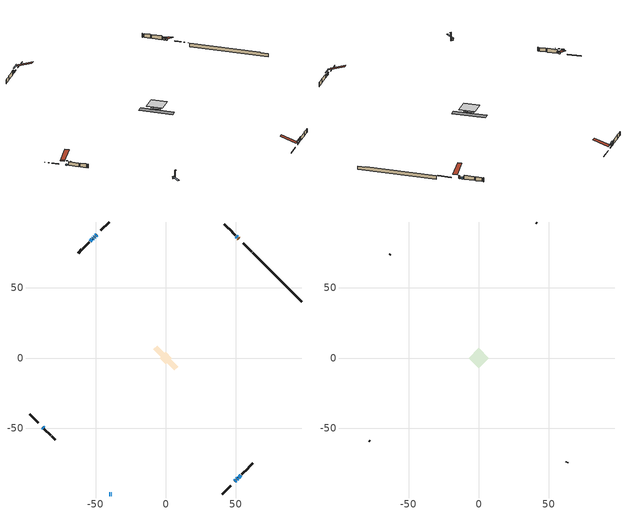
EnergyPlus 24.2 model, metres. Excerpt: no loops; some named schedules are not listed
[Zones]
conditioned space
 floor outside (Floor1 construction): -4.3,0 0,4.3 4.3,0 0,-4.3 z1.22
 floor adiabatic (AdiabaticFloorConstruction): -2.76,0 0,2.76 2.76,0 0,-2.76 z1.22
 floor foundation (Slab1 construction): -8.75,6.16 -6.16,8.75 8.75,-6.16 6.16,-8.75 z-1.04
 wall outside (RimJoist1 construction): 40.18,-97 46.22,-90.96 / -97,-40.18 -90.96,-46.22 / -40.18,97 -46.22,90.96 / 61.34,75.84 55.31,81.88 z1.22:1.52
 wall outside (AdiabaticWallConstruction 1): 52.16,85.03 51.71,85.47 z1.22:3.25
 wall outside (AdiabaticWallConstruction): -40.18,-97 -39.64,-97 z1.22:2.44; 49.37,-87.81 49.96,-87.22 z1.22:2.06; -87.81,-49.37 -87.17,-50.02 / -49.37,87.81 -50.02,87.17 / 50.62,-86.57 51.27,-85.92 z1.22:1.83; -38.72,-97 -38.41,-97 z1.22:6.33; 51.06,86.12 50.3,86.88 z1.22:2.26; -50.67,86.51 -50.96,86.22 z1.22:1.81; -51.61,85.57 -51.99,85.19 z1.22:2.24; -52.65,84.53 -53.94,83.24 z1.22:3.3; 51.92,-85.26 53.54,-83.64 z1.22:2.39
 wall outside (Wall1 construction): 54.19,-82.99 58.71,-78.48 / -86.51,-50.67 -82,-55.18 / -54.6,82.58 -59.11,78.07 / 49.65,87.53 45.14,92.05 z1.22:3.66
 wall outside (Wall2 construction): 59.36,-77.82 61.96,-75.22 / -81.34,-55.84 -78.75,-58.44 / -59.77,77.41 -62.36,74.82 / 44.48,92.7 41.88,95.3 z1.22:3.66
 wall foundation (FoundationWall1 construction): 62,75.18,-1.04 62,75.18,1.22 93.5,43.68,1.22 93.5,43.68,0.88 97,40.18,0.88 97,40.18,-1.04
 window (WindowConstruction 6): -40.18,-97 -39.65,-97 z1.22:2.44
 window (WindowConstruction 5): 49.37,-87.81 49.96,-87.22 z1.22:2.06
 window (WindowConstruction 8): -87.81,-49.37 -87.17,-50.02 z1.22:1.83
 window (WindowConstruction 9): -49.37,87.81 -50.02,87.17 z1.22:1.83
 window (WindowConstruction 10): 50.62,-86.56 51.26,-85.92 z1.22:1.83
 window (WindowConstruction 7): -38.72,-97 -38.41,-97 z1.22:6.33
 window (WindowConstruction): 51.06,86.12 50.3,86.88 z1.22:2.26
 window (WindowConstruction 1): -50.67,86.51 -50.96,86.22 z1.22:1.81
 window (WindowConstruction 2): -51.62,85.57 -51.99,85.19 z1.22:2.23
 window (WindowConstruction 3): -52.65,84.53 -53.94,83.24 z1.22:3.3
 window (WindowConstruction 4): 51.92,-85.26 53.54,-83.64 z1.22:2.39
 door (Door): 52.15,85.03 51.72,85.47 z1.22:3.25
 ceiling adiabatic (AdiabaticFloorConstruction): 0,-2.76 2.76,0 0,2.76 -2.76,0 z1.22
attic - vented
 floor to conditioned space (Floor2 construction Reversed): -7.16,0 0,7.16 7.16,0 0,-7.16 z3.66
 wall outside (Wall3 construction): 62.62,-74.57 63.01,-74.18 / -78.09,-59.09 -77.7,-59.48 / -63.02,74.16 -63.41,73.77 / 41.23,95.96 40.84,96.35 z1.22:3.66
 roof outside (Roof1 construction): 48.71,-88.47,3.66 41.74,-81.5,6.94 39.9,-83.34,6.94 46.87,-90.31,3.66; -88.47,-48.71,3.66 -81.5,-41.74,6.94 -83.34,-39.9,6.94 -90.31,-46.87,3.66; -48.71,88.47,3.66 -41.74,81.5,6.94 -39.9,83.34,6.94 -46.87,90.31,3.66; 52.81,84.37,3.66 45.84,77.4,6.94 47.68,75.56,6.94 54.65,82.53,3.66
shading: -39.47,-97 -40.36,-97 -40.36,-103.74 -39.47,-103.74 z2.62; 50.1,-87.08 49.23,-87.96 49.52,-88.25 50.39,-87.37 z2.26; -85.45,-51.73 -89.53,-47.65 -89.82,-47.94 -85.74,-52.02 z4.26; -51.73,85.45 -47.65,89.53 -47.94,89.82 -52.02,85.74 z4.26; 52.98,-84.2 48.9,-88.28 49.19,-88.57 53.27,-84.49 z4.26; -38.18,-97 -38.95,-97 -38.95,-97.4 -38.18,-97.4 z6.56; 49.87,87.31 51.49,85.69 51.78,85.98 50.16,87.6 z2.87; -51.1,86.08 -50.53,86.65 -50.82,86.94 -51.39,86.37 z2.01; -52.14,85.05 -51.47,85.71 -51.76,86 -52.43,85.34 z2.44; -54.09,83.1 -52.51,84.67 -52.8,84.97 -54.38,83.39 z3.5; 53.68,-83.5 51.78,-85.4 52.07,-85.69 53.97,-83.79 z2.59
[Building]
Building 1: Terrain=Suburbs
[Site:Location]
Lennoxville_QC: Latitude {deg}=45.37; Longitude {deg}=-71.82; Time Zone {hr}=-5; Elevation {m}=181; Keep Site Location Information=Yes
[Site:GroundTemperature:Shallow]
1.13419, -1.04782, -1.22257, -0.187089, 3.96977, 8.10726, 11.6942, 13.9665, 14.1596, 12.3115, 8.81593, 4.80536
[Site:WaterMainsTemperature]
Calculation Method=Schedule; Temperature Schedule=mains temperature schedule
[Material] Roughness=Rough; Thermal Absorptance=0.9
Name | Thickness {m} | Conductivity {W/m-K} | Density {kg/m3} | Specific Heat {J/kg-K} | Solar Absorptance | Visible Absorptance
asphalt or fiberglass shingles | 0.00635 | 0.162714 | 1121.4 | 1465.45 | 0.4 | 0.4
ceiling loosefill ins | 0.169333 | 0.0480833 | 16.02 | 1046.75 | 0.7 | 0.7
ceiling stud and cavity | 0.1397 | 0.169886 | 65.682 | 1177.47 | 0.7 | 0.7
concrete 4.0 in. | 0.1016 | 1.803125 | 2242.8 | 837.4 | 0.7 | 0.7
concrete 8.0 in. | 0.2032 | 1.803125 | 2242.8 | 837.4 | 0.7 | 0.7
door material | 0.04445 | 0.053851 | 512.64 | 1214.23 | 0.7 | 0.7
exterior vertical ins | 0.0330777 | 0.029427 | 32.04 | 1214.23 | 0.7 | 0.7
floor covering | 0.0127 | 0.0433444 | 54.468 | 1339.84 | 0.6 | 0.6
floor rigid ins; wall rigid ins | 0.051816 | 0.029427 | 32.04 | 1214.23 | 0.7 | 0.7
floor rigid ins 1; wall rigid ins 1 | 0.512978 | 0.029427 | 32.04 | 1214.23 | 0.7 | 0.7
floor stud and cavity | 0.1397 | 0.103547 | 92.3553 | 1139.71 | 0.7 | 0.7
floor stud and cavity 1 | 0.1397 | 1.75129 | 37.0049 | 1207.88 | 0.7 | 0.7
furniture material conditioned space 1 | 0.1524 | 0.115458 | 640.8 | 1214.23 | 0.6 | 0.6
gypsum board | 0.0127 | 0.160291 | 801 | 837.4 | 0.6 | 0.6
gypsum board 1 | 0.0127 | 0.160291 | 801 | 837.4 | 0.7 | 0.7
osb sheathing 0.5 in. | 0.0127 | 0.115458 | 512.64 | 1214.23 | 0.7 | 0.7
osb sheathing 0.75 in. | 0.01905 | 0.115458 | 512.64 | 1214.23 | 0.7 | 0.7
osb sheathing 2.0 in. | 0.0508 | 0.115458 | 512.64 | 1214.23 | 0.7 | 0.7
rim joist rigid ins | 0.103632 | 0.029427 | 32.04 | 1214.23 | 0.7 | 0.7
rim joist stud and cavity | 0.0508 | 0.206692 | 125.044 | 1163.47 | 0.6 | 0.6
wall stud and cavity | 0.1397 | 0.18451 | 139.0536 | 1170.24 | 0.7 | 0.7
wall stud and cavity 1 | 0.1397 | 0.0930111 | 139.0536 | 1170.24 | 0.7 | 0.7
wall stud and cavity 2 | 0.0889 | 6.9971 | 50.32683 | 1063.81 | 0.6 | 0.6
wall stud and cavity 3 | 0.0889 | 0.380278 | 52.3479 | 1209.89 | 0.7 | 0.7
wall stud and cavity 4 | 0.0889 | 0.391764 | 83.0341 | 1211.67 | 0.7 | 0.7
wood siding | 0.0254 | 0.102417 | 544.68 | 1172.36 | 0.4 | 0.4
wood siding 1 | 0.00254 | 0.102417 | 544.68 | 1172.36 | 0.4 | 0.4
wood siding 2; wood siding 3; wood siding 4 | 0.0254 | 0.102417 | 544.68 | 1172.36 | 0.7 | 0.7
[WindowMaterial:SimpleGlazingSystem]
Name | U-Factor {W/m2-K} | Solar Heat Gain Coefficient
WindowMaterial | 2.8708 | 0.49
WindowMaterial 1 | 2.82253 | 0.39
WindowMaterial 2 | 2.870229 | 0.49
WindowMaterial 3 | 2.82821 | 0.59
WindowMaterial 4 | 2.912814 | 0.59
WindowMaterial 5 | 2.8884 | 0.54
WindowMaterial 6 | 2.98152 | 0.61
WindowMaterial 7 | 3.06158 | 0.56
WindowMaterial 8 | 2.85944 | 0.46
[Construction]
AdiabaticFloorConstruction: floor stud and cavity 1, floor rigid ins 1, osb sheathing 0.75 in., floor covering
AdiabaticWallConstruction: wood siding 3, wall rigid ins 1, wall stud and cavity 3, gypsum board
AdiabaticWallConstruction 1: wood siding 4, wall rigid ins 1, wall stud and cavity 3, gypsum board
Door: door material
Floor1 construction: floor stud and cavity, floor rigid ins, osb sheathing 0.75 in., floor covering
Floor2 construction Reversed: gypsum board, ceiling stud and cavity, ceiling loosefill ins
FoundationWall1 construction: concrete 8.0 in., gypsum board 1
furniture construction conditioned space 1: furniture material conditioned space 1
PartitionWallConstruction: gypsum board, wall stud and cavity 4, gypsum board
RimJoist1 construction: wood siding 2, rim joist rigid ins, osb sheathing 2.0 in., rim joist stud and cavity
Roof1 construction: asphalt or fiberglass shingles
Slab1 construction: concrete 4.0 in.
Wall1 construction: wood siding, wall rigid ins, osb sheathing 0.5 in., wall stud and cavity, gypsum board
Wall2 construction: wood siding, wall rigid ins, osb sheathing 0.5 in., wall stud and cavity 1, gypsum board
Wall3 construction: wood siding 1, wall stud and cavity 2
WindowConstruction: WindowMaterial
WindowConstruction 1: WindowMaterial 1
WindowConstruction 10; WindowConstruction 8; WindowConstruction 9: WindowMaterial 8
WindowConstruction 2: WindowMaterial 2
WindowConstruction 3: WindowMaterial 3
WindowConstruction 4: WindowMaterial 4
WindowConstruction 5: WindowMaterial 5
WindowConstruction 6: WindowMaterial 6
WindowConstruction 7: WindowMaterial 7
[Zone] Multiplier=1; Part of Total Floor Area=Yes
Name | Volume {m3}
attic - vented | 54.6694
conditioned space | 412.5
[Space]
Name | Zone | Volume {m3}
attic - vented 1 | attic - vented | 54.6694
conditioned space 1 | conditioned space | 412.5
[ZoneInfiltration:EffectiveLeakageArea]
infil attic - vented 1: Zone or Space=attic - vented 1; Schedule=Always On Discrete; Effective Air Leakage Area {cm2}=4391.57; Stack Coefficient=0.000398101; Wind Coefficient=1.34808e-05
[ZoneMixing]
whole house fan mix: Zone or Space=attic - vented; Schedule=Always On Continuous; Design Flow Rate Calculation Method=Flow/Zone; Design Flow Rate {m3/s}=0; Source Zone or Space=conditioned space
[SurfaceProperty:ExposedFoundationPerimeter]
Slab1: Exposed Perimeter Calculation Method=TotalExposedPerimeter; Total Exposed Perimeter {m}=49.5
[InternalMass] Zone or ZoneList=conditioned space; Space or SpaceList=conditioned space 1
Name | Construction | Surface Area {m2}
furniture mass conditioned space 1 | furniture construction conditioned space 1 | 51.752
partition wall mass | PartitionWallConstruction | 129.38
[Lights]
interior lighting: Zone or ZoneList or Space or SpaceList=conditioned space 1; Schedule=interior lighting schedule; Design Level Calculation Method=LightingLevel; Lighting Level {W}=343.2; Return Air Fraction=0; Fraction Radiant=0.6; Fraction Visible=0.2; Fraction Replaceable=1
[People]
occupants: Zone or ZoneList or Space or SpaceList=conditioned space 1; Number of People Schedule=occupants schedule; Number of People Calculation Method=People; Number of People=3; Fraction Radiant=0.314171; Sensible Heat Fraction=0.56303; Activity Level Schedule=occupants activity schedule; Carbon Dioxide Generation Rate {m3/s-W}=0; Enable ASHRAE 55 Comfort Warnings=No; Mean Radiant Temperature Calculation Type=EnclosureAveraged
[ElectricEquipment] Zone or ZoneList or Space or SpaceList=conditioned space 1; Design Level Calculation Method=EquipmentLevel
Name | Schedule | Design Level {W} | Fraction Latent | Fraction Radiant | Fraction Lost
clothes dryer | clothes dryer schedule | 140.772 | 0.015 | 0.081 | 0.85
clothes washer | clothes washer schedule | 32.1985 | 0.03 | 0.162 | 0.7
cooking range | cooking range schedule | 215.147 | 0.08 | 0.432 | 0.2
dishwasher | dishwasher schedule | 66.8632 | 0.3 | 0.18 | 0.4
fridge | fridge schedule | 72.9452 | 0 | 0.6 | 0
mech vent bath fan 0 | mech vent bath fan 0 schedule | 50.2 | 0 | 0 | 1
mech vent house fan | mech vent house fan schedule | 0 | 0 | 0 | 1
mech vent house fan cfis | mech vent house fan cfis schedule | 0 | 0 | 0 | 0
mech vent range fan 0 | mech vent range fan 0 schedule | 57 | 0 | 0 | 1
misc plug loads | misc plug loads schedule | 494.7 | 0.045 | 0.513 | 0.1
whole house fan | Always On Discrete | 0 | 0 | 0 | 1
[OtherEquipment] Zone or ZoneList or Space or SpaceList=conditioned space 1; Design Level Calculation Method=EquipmentLevel
Name | Fuel Type | Schedule | Design Level {W} | Fraction Latent | Fraction Radiant | Fraction Lost
clothes dryer 1 | Electricity | clothes dryer schedule | 0 | 0.015 | 0.081 | 0.85
cooking range 1 | Electricity | cooking range schedule | 0 | 0.08 | 0.432 | 0.2
general water use latent | None | general water use schedule | 62.594 | 1 | 0 | 0
general water use sensible | None | general water use schedule | -61.6891 | 0 | 0.6 | 0
mech vent house fan latent load | None | Always On Discrete | 0 | 1 | 0 | 0
mech vent house fan sensible load | None | Always On Discrete | 0 | 0 | 0 | 0
water heater energy adjustment1 | Electricity | Always On Discrete | 0.01 | 0 | 0 | 1
[ZoneInfiltration:DesignFlowRate] Zone or ZoneList or Space or SpaceList=conditioned space 1; Schedule=Always On Discrete; Design Flow Rate Calculation Method=Flow/Zone; Design Flow Rate {m3/s}=0
infil flow; natural vent flow; whole house fan flow
[Foundation:Kiva]
Foundation Kiva 1: Initial Indoor Air Temperature {C}=18; Wall Height Above Grade {m}=1.21999; Wall Depth Below Slab {m}=0.2032; Custom Block Material Name 1=exterior vertical ins; Custom Block Depth 1 {m}=2.26; Custom Block X Position 1 {m}=0.2159; Custom Block Z Position 1 {m}=0
[Foundation:Kiva:Settings]
Soil Conductivity {W/m-K}=0.849921; Soil Density {kg/m3}=1842.3; Soil Specific Heat {J/kg-K}=418.7; Ground Solar Absorptivity=0.9; Ground Thermal Absorptivity=0.9; Ground Surface Roughness {m}=0.03; Far-Field Width {m}=40; Deep-Ground Boundary Condition=ZeroFlux; Deep-Ground Depth {m}=40; Minimum Cell Dimension {m}=0.2; Maximum Cell Growth Coefficient=3; Simulation Timestep=Timestep
[Exterior:Lights]
exterior lighting: Schedule=exterior lighting schedule; Design Level {W}=75.6
[Schedule:Constant]
Name | Hourly Value
Always On Continuous; mech vent house fan schedule; mech vent house fan cfis schedule; Always On Discrete | 1
occupants activity schedule | 117.228
fridge schedule | 0
[Schedule:Week:Daily]
interior lighting schedule Week Rule - Jan1-Jan27: interior lighting schedule day, interior lighting schedule day, interior lighting schedule day, interior lighting schedule day, interior lighting schedule day, interior lighting schedule day, interior lighting schedule day, interior lighting schedule default day, interior lighting schedule default day, interior lighting schedule default day, interior lighting schedule default day, interior lighting schedule default day
interior lighting schedule Week Rule - Jan28-Feb3: interior lighting schedule day, interior lighting schedule day, interior lighting schedule day, interior lighting schedule day, interior lighting schedule day 1, interior lighting schedule day 1, interior lighting schedule day 1, interior lighting schedule default day, interior lighting schedule default day, interior lighting schedule default day, interior lighting schedule default day, interior lighting schedule default day
interior lighting schedule Week Rule - Feb4-Feb24: interior lighting schedule day 1, interior lighting schedule day 1, interior lighting schedule day 1, interior lighting schedule day 1, interior lighting schedule day 1, interior lighting schedule day 1, interior lighting schedule day 1, interior lighting schedule default day, interior lighting schedule default day, interior lighting schedule default day, interior lighting schedule default day, interior lighting schedule default day
interior lighting schedule Week Rule - Feb25-Mar3: interior lighting schedule day 1, interior lighting schedule day 1, interior lighting schedule day 1, interior lighting schedule day 1, interior lighting schedule day 2, interior lighting schedule day 2, interior lighting schedule day 2, interior lighting schedule default day, interior lighting schedule default day, interior lighting schedule default day, interior lighting schedule default day, interior lighting schedule default day
interior lighting schedule Week Rule - Mar4-Mar31: interior lighting schedule day 2, interior lighting schedule day 2, interior lighting schedule day 2, interior lighting schedule day 2, interior lighting schedule day 2, interior lighting schedule day 2, interior lighting schedule day 2, interior lighting schedule default day, interior lighting schedule default day, interior lighting schedule default day, interior lighting schedule default day, interior lighting schedule default day
interior lighting schedule Week Rule - Apr1-Apr28: interior lighting schedule day 3, interior lighting schedule day 3, interior lighting schedule day 3, interior lighting schedule day 3, interior lighting schedule day 3, interior lighting schedule day 3, interior lighting schedule day 3, interior lighting schedule default day, interior lighting schedule default day, interior lighting schedule default day, interior lighting schedule default day, interior lighting schedule default day
interior lighting schedule Week Rule - Apr29-May5: interior lighting schedule day 3, interior lighting schedule day 3, interior lighting schedule day 4, interior lighting schedule day 4, interior lighting schedule day 4, interior lighting schedule day 4, interior lighting schedule day 4, interior lighting schedule default day, interior lighting schedule default day, interior lighting schedule default day, interior lighting schedule default day, interior lighting schedule default day
interior lighting schedule Week Rule - May6-May26: interior lighting schedule day 4, interior lighting schedule day 4, interior lighting schedule day 4, interior lighting schedule day 4, interior lighting schedule day 4, interior lighting schedule day 4, interior lighting schedule day 4, interior lighting schedule default day, interior lighting schedule default day, interior lighting schedule default day, interior lighting schedule default day, interior lighting schedule default day
interior lighting schedule Week Rule - May27-Jun2: interior lighting schedule day 4, interior lighting schedule day 4, interior lighting schedule day 4, interior lighting schedule day 4, interior lighting schedule day 4, interior lighting schedule day 5, interior lighting schedule day 5, interior lighting schedule default day, interior lighting schedule default day, interior lighting schedule default day, interior lighting schedule default day, interior lighting schedule default day
interior lighting schedule Week Rule - Jun3-Jun30: interior lighting schedule day 5, interior lighting schedule day 5, interior lighting schedule day 5, interior lighting schedule day 5, interior lighting schedule day 5, interior lighting schedule day 5, interior lighting schedule day 5, interior lighting schedule default day, interior lighting schedule default day, interior lighting schedule default day, interior lighting schedule default day, interior lighting schedule default day
interior lighting schedule Week Rule - Jul1-Jul28: interior lighting schedule day 6, interior lighting schedule day 6, interior lighting schedule day 6, interior lighting schedule day 6, interior lighting schedule day 6, interior lighting schedule day 6, interior lighting schedule day 6, interior lighting schedule default day, interior lighting schedule default day, interior lighting schedule default day, interior lighting schedule default day, interior lighting schedule default day
interior lighting schedule Week Rule - Jul29-Aug4: interior lighting schedule day 6, interior lighting schedule day 6, interior lighting schedule day 6, interior lighting schedule day 7, interior lighting schedule day 7, interior lighting schedule day 7, interior lighting schedule day 7, interior lighting schedule default day, interior lighting schedule default day, interior lighting schedule default day, interior lighting schedule default day, interior lighting schedule default day
interior lighting schedule Week Rule - Aug5-Aug25: interior lighting schedule day 7, interior lighting schedule day 7, interior lighting schedule day 7, interior lighting schedule day 7, interior lighting schedule day 7, interior lighting schedule day 7, interior lighting schedule day 7, interior lighting schedule default day, interior lighting schedule default day, interior lighting schedule default day, interior lighting schedule default day, interior lighting schedule default day
interior lighting schedule Week Rule - Aug26-Sep1: interior lighting schedule day 7, interior lighting schedule day 7, interior lighting schedule day 7, interior lighting schedule day 7, interior lighting schedule day 7, interior lighting schedule day 7, interior lighting schedule day 8, interior lighting schedule default day, interior lighting schedule default day, interior lighting schedule default day, interior lighting schedule default day, interior lighting schedule default day
interior lighting schedule Week Rule - Sep2-Sep29: interior lighting schedule day 8, interior lighting schedule day 8, interior lighting schedule day 8, interior lighting schedule day 8, interior lighting schedule day 8, interior lighting schedule day 8, interior lighting schedule day 8, interior lighting schedule default day, interior lighting schedule default day, interior lighting schedule default day, interior lighting schedule default day, interior lighting schedule default day
interior lighting schedule Week Rule - Sep30-Oct6: interior lighting schedule day 8, interior lighting schedule day 9, interior lighting schedule day 9, interior lighting schedule day 9, interior lighting schedule day 9, interior lighting schedule day 9, interior lighting schedule day 9, interior lighting schedule default day, interior lighting schedule default day, interior lighting schedule default day, interior lighting schedule default day, interior lighting schedule default day
interior lighting schedule Week Rule - Oct7-Oct27: interior lighting schedule day 9, interior lighting schedule day 9, interior lighting schedule day 9, interior lighting schedule day 9, interior lighting schedule day 9, interior lighting schedule day 9, interior lighting schedule day 9, interior lighting schedule default day, interior lighting schedule default day, interior lighting schedule default day, interior lighting schedule default day, interior lighting schedule default day
interior lighting schedule Week Rule - Oct28-Nov3: interior lighting schedule day 9, interior lighting schedule day 9, interior lighting schedule day 9, interior lighting schedule day 9, interior lighting schedule day 10, interior lighting schedule day 10, interior lighting schedule day 10, interior lighting schedule default day, interior lighting schedule default day, interior lighting schedule default day, interior lighting schedule default day, interior lighting schedule default day
interior lighting schedule Week Rule - Nov4-Nov24: interior lighting schedule day 10, interior lighting schedule day 10, interior lighting schedule day 10, interior lighting schedule day 10, interior lighting schedule day 10, interior lighting schedule day 10, interior lighting schedule day 10, interior lighting schedule default day, interior lighting schedule default day, interior lighting schedule default day, interior lighting schedule default day, interior lighting schedule default day
interior lighting schedule Week Rule - Nov25-Dec1: interior lighting schedule day 10, interior lighting schedule day 10, interior lighting schedule day 10, interior lighting schedule day 10, interior lighting schedule day 10, interior lighting schedule day 10, interior lighting schedule day 11, interior lighting schedule default day, interior lighting schedule default day, interior lighting schedule default day, interior lighting schedule default day, interior lighting schedule default day
interior lighting schedule Week Rule - Dec2-Dec31: interior lighting schedule day 11, interior lighting schedule day 11, interior lighting schedule day 11, interior lighting schedule day 11, interior lighting schedule day 11, interior lighting schedule day 11, interior lighting schedule day 11, interior lighting schedule default day, interior lighting schedule default day, interior lighting schedule default day, interior lighting schedule default day, interior lighting schedule default day
occupants schedule Week Rule - Jan1-Dec31: occupants schedule day, occupants schedule day, occupants schedule day, occupants schedule day, occupants schedule day, occupants schedule day, occupants schedule day, occupants schedule default day, occupants schedule default day, occupants schedule default day, occupants schedule default day, occupants schedule default day
clothes dryer schedule Week Rule - Jan1-Dec31: clothes dryer schedule day, clothes dryer schedule day, clothes dryer schedule day, clothes dryer schedule day, clothes dryer schedule day, clothes dryer schedule day, clothes dryer schedule day, clothes dryer schedule default day, clothes dryer schedule default day, clothes dryer schedule default day, clothes dryer schedule default day, clothes dryer schedule default day
clothes washer schedule Week Rule - Jan1-Dec31: clothes washer schedule day, clothes washer schedule day, clothes washer schedule day, clothes washer schedule day, clothes washer schedule day, clothes washer schedule day, clothes washer schedule day, clothes washer schedule default day, clothes washer schedule default day, clothes washer schedule default day, clothes washer schedule default day, clothes washer schedule default day
cooking range schedule Week Rule - Jan1-Dec31: cooking range schedule day, cooking range schedule day, cooking range schedule day, cooking range schedule day, cooking range schedule day, cooking range schedule day, cooking range schedule day, cooking range schedule default day, cooking range schedule default day, cooking range schedule default day, cooking range schedule default day, cooking range schedule default day
dishwasher schedule Week Rule - Jan1-Dec31: dishwasher schedule day, dishwasher schedule day, dishwasher schedule day, dishwasher schedule day, dishwasher schedule day, dishwasher schedule day, dishwasher schedule day, dishwasher schedule default day, dishwasher schedule default day, dishwasher schedule default day, dishwasher schedule default day, dishwasher schedule default day
mech vent bath fan 0 schedule Week Rule - Jan1-Dec31: mech vent bath fan 0 schedule day, mech vent bath fan 0 schedule day, mech vent bath fan 0 schedule day, mech vent bath fan 0 schedule day, mech vent bath fan 0 schedule day, mech vent bath fan 0 schedule day, mech vent bath fan 0 schedule day, mech vent bath fan 0 schedule default day, mech vent bath fan 0 schedule default day, mech vent bath fan 0 schedule default day, mech vent bath fan 0 schedule default day, mech vent bath fan 0 schedule default day
mech vent range fan 0 schedule Week Rule - Jan1-Dec31: mech vent range fan 0 schedule day, mech vent range fan 0 schedule day, mech vent range fan 0 schedule day, mech vent range fan 0 schedule day, mech vent range fan 0 schedule day, mech vent range fan 0 schedule day, mech vent range fan 0 schedule day, mech vent range fan 0 schedule default day, mech vent range fan 0 schedule default day, mech vent range fan 0 schedule default day, mech vent range fan 0 schedule default day, mech vent range fan 0 schedule default day
misc plug loads schedule Week Rule - Jan1-Dec31: misc plug loads schedule day, misc plug loads schedule day, misc plug loads schedule day, misc plug loads schedule day, misc plug loads schedule day, misc plug loads schedule day, misc plug loads schedule day, misc plug loads schedule default day, misc plug loads schedule default day, misc plug loads schedule default day, misc plug loads schedule default day, misc plug loads schedule default day
general water use schedule Week Rule - Jan1-Dec31: general water use schedule day, general water use schedule day, general water use schedule day, general water use schedule day, general water use schedule day, general water use schedule day, general water use schedule day, general water use schedule default day, general water use schedule default day, general water use schedule default day, general water use schedule default day, general water use schedule default day
exterior lighting schedule Week Rule - Jan1-Jan27: exterior lighting schedule day, exterior lighting schedule day, exterior lighting schedule day, exterior lighting schedule day, exterior lighting schedule day, exterior lighting schedule day, exterior lighting schedule day, exterior lighting schedule default day, exterior lighting schedule default day, exterior lighting schedule default day, exterior lighting schedule default day, exterior lighting schedule default day
exterior lighting schedule Week Rule - Jan28-Feb3: exterior lighting schedule day, exterior lighting schedule day, exterior lighting schedule day, exterior lighting schedule day, exterior lighting schedule day 1, exterior lighting schedule day 1, exterior lighting schedule day 1, exterior lighting schedule default day, exterior lighting schedule default day, exterior lighting schedule default day, exterior lighting schedule default day, exterior lighting schedule default day
exterior lighting schedule Week Rule - Feb4-Feb24: exterior lighting schedule day 1, exterior lighting schedule day 1, exterior lighting schedule day 1, exterior lighting schedule day 1, exterior lighting schedule day 1, exterior lighting schedule day 1, exterior lighting schedule day 1, exterior lighting schedule default day, exterior lighting schedule default day, exterior lighting schedule default day, exterior lighting schedule default day, exterior lighting schedule default day
exterior lighting schedule Week Rule - Feb25-Mar3: exterior lighting schedule day 1, exterior lighting schedule day 1, exterior lighting schedule day 1, exterior lighting schedule day 1, exterior lighting schedule day 2, exterior lighting schedule day 2, exterior lighting schedule day 2, exterior lighting schedule default day, exterior lighting schedule default day, exterior lighting schedule default day, exterior lighting schedule default day, exterior lighting schedule default day
exterior lighting schedule Week Rule - Mar4-Mar31: exterior lighting schedule day 2, exterior lighting schedule day 2, exterior lighting schedule day 2, exterior lighting schedule day 2, exterior lighting schedule day 2, exterior lighting schedule day 2, exterior lighting schedule day 2, exterior lighting schedule default day, exterior lighting schedule default day, exterior lighting schedule default day, exterior lighting schedule default day, exterior lighting schedule default day
exterior lighting schedule Week Rule - Apr1-Apr28: exterior lighting schedule day 3, exterior lighting schedule day 3, exterior lighting schedule day 3, exterior lighting schedule day 3, exterior lighting schedule day 3, exterior lighting schedule day 3, exterior lighting schedule day 3, exterior lighting schedule default day, exterior lighting schedule default day, exterior lighting schedule default day, exterior lighting schedule default day, exterior lighting schedule default day
exterior lighting schedule Week Rule - Apr29-May5: exterior lighting schedule day 3, exterior lighting schedule day 3, exterior lighting schedule day 4, exterior lighting schedule day 4, exterior lighting schedule day 4, exterior lighting schedule day 4, exterior lighting schedule day 4, exterior lighting schedule default day, exterior lighting schedule default day, exterior lighting schedule default day, exterior lighting schedule default day, exterior lighting schedule default day
exterior lighting schedule Week Rule - May6-May26: exterior lighting schedule day 4, exterior lighting schedule day 4, exterior lighting schedule day 4, exterior lighting schedule day 4, exterior lighting schedule day 4, exterior lighting schedule day 4, exterior lighting schedule day 4, exterior lighting schedule default day, exterior lighting schedule default day, exterior lighting schedule default day, exterior lighting schedule default day, exterior lighting schedule default day
exterior lighting schedule Week Rule - May27-Jun2: exterior lighting schedule day 4, exterior lighting schedule day 4, exterior lighting schedule day 4, exterior lighting schedule day 4, exterior lighting schedule day 4, exterior lighting schedule day 5, exterior lighting schedule day 5, exterior lighting schedule default day, exterior lighting schedule default day, exterior lighting schedule default day, exterior lighting schedule default day, exterior lighting schedule default day
exterior lighting schedule Week Rule - Jun3-Jun30: exterior lighting schedule day 5, exterior lighting schedule day 5, exterior lighting schedule day 5, exterior lighting schedule day 5, exterior lighting schedule day 5, exterior lighting schedule day 5, exterior lighting schedule day 5, exterior lighting schedule default day, exterior lighting schedule default day, exterior lighting schedule default day, exterior lighting schedule default day, exterior lighting schedule default day
exterior lighting schedule Week Rule - Jul1-Jul28: exterior lighting schedule day 6, exterior lighting schedule day 6, exterior lighting schedule day 6, exterior lighting schedule day 6, exterior lighting schedule day 6, exterior lighting schedule day 6, exterior lighting schedule day 6, exterior lighting schedule default day, exterior lighting schedule default day, exterior lighting schedule default day, exterior lighting schedule default day, exterior lighting schedule default day
exterior lighting schedule Week Rule - Jul29-Aug4: exterior lighting schedule day 6, exterior lighting schedule day 6, exterior lighting schedule day 6, exterior lighting schedule day 7, exterior lighting schedule day 7, exterior lighting schedule day 7, exterior lighting schedule day 7, exterior lighting schedule default day, exterior lighting schedule default day, exterior lighting schedule default day, exterior lighting schedule default day, exterior lighting schedule default day
exterior lighting schedule Week Rule - Aug5-Aug25: exterior lighting schedule day 7, exterior lighting schedule day 7, exterior lighting schedule day 7, exterior lighting schedule day 7, exterior lighting schedule day 7, exterior lighting schedule day 7, exterior lighting schedule day 7, exterior lighting schedule default day, exterior lighting schedule default day, exterior lighting schedule default day, exterior lighting schedule default day, exterior lighting schedule default day
exterior lighting schedule Week Rule - Aug26-Sep1: exterior lighting schedule day 7, exterior lighting schedule day 7, exterior lighting schedule day 7, exterior lighting schedule day 7, exterior lighting schedule day 7, exterior lighting schedule day 7, exterior lighting schedule day 8, exterior lighting schedule default day, exterior lighting schedule default day, exterior lighting schedule default day, exterior lighting schedule default day, exterior lighting schedule default day
exterior lighting schedule Week Rule - Sep2-Sep29: exterior lighting schedule day 8, exterior lighting schedule day 8, exterior lighting schedule day 8, exterior lighting schedule day 8, exterior lighting schedule day 8, exterior lighting schedule day 8, exterior lighting schedule day 8, exterior lighting schedule default day, exterior lighting schedule default day, exterior lighting schedule default day, exterior lighting schedule default day, exterior lighting schedule default day
exterior lighting schedule Week Rule - Sep30-Oct6: exterior lighting schedule day 8, exterior lighting schedule day 9, exterior lighting schedule day 9, exterior lighting schedule day 9, exterior lighting schedule day 9, exterior lighting schedule day 9, exterior lighting schedule day 9, exterior lighting schedule default day, exterior lighting schedule default day, exterior lighting schedule default day, exterior lighting schedule default day, exterior lighting schedule default day
exterior lighting schedule Week Rule - Oct7-Oct27: exterior lighting schedule day 9, exterior lighting schedule day 9, exterior lighting schedule day 9, exterior lighting schedule day 9, exterior lighting schedule day 9, exterior lighting schedule day 9, exterior lighting schedule day 9, exterior lighting schedule default day, exterior lighting schedule default day, exterior lighting schedule default day, exterior lighting schedule default day, exterior lighting schedule default day
exterior lighting schedule Week Rule - Oct28-Nov3: exterior lighting schedule day 9, exterior lighting schedule day 9, exterior lighting schedule day 9, exterior lighting schedule day 9, exterior lighting schedule day 10, exterior lighting schedule day 10, exterior lighting schedule day 10, exterior lighting schedule default day, exterior lighting schedule default day, exterior lighting schedule default day, exterior lighting schedule default day, exterior lighting schedule default day
exterior lighting schedule Week Rule - Nov4-Nov24: exterior lighting schedule day 10, exterior lighting schedule day 10, exterior lighting schedule day 10, exterior lighting schedule day 10, exterior lighting schedule day 10, exterior lighting schedule day 10, exterior lighting schedule day 10, exterior lighting schedule default day, exterior lighting schedule default day, exterior lighting schedule default day, exterior lighting schedule default day, exterior lighting schedule default day
[Schedule:Year]
interior lighting schedule: interior lighting schedule Week Rule - Jan1-Jan27, 1, 1, 1, 27, interior lighting schedule Week Rule - Jan28-Feb3, 1, 28, 2, 3, interior lighting schedule Week Rule - Feb4-Feb24, 2, 4, 2, 24, interior lighting schedule Week Rule - Feb25-Mar3, 2, 25, 3, 3, interior lighting schedule Week Rule - Mar4-Mar31, 3, 4, 3, 31, interior lighting schedule Week Rule - Apr1-Apr28, 4, 1, 4, 28, interior lighting schedule Week Rule - Apr29-May5, 4, 29, 5, 5, interior lighting schedule Week Rule - May6-May26, 5, 6, 5, 26, interior lighting schedule Week Rule - May27-Jun2, 5, 27, 6, 2, interior lighting schedule Week Rule - Jun3-Jun30, 6, 3, 6, 30, interior lighting schedule Week Rule - Jul1-Jul28, 7, 1, 7, 28, interior lighting schedule Week Rule - Jul29-Aug4, 7, 29, 8, 4, interior lighting schedule Week Rule - Aug5-Aug25, 8, 5, 8, 25, interior lighting schedule Week Rule - Aug26-Sep1, 8, 26, 9, 1, interior lighting schedule Week Rule - Sep2-Sep29, 9, 2, 9, 29, interior lighting schedule Week Rule - Sep30-Oct6, 9, 30, 10, 6, interior lighting schedule Week Rule - Oct7-Oct27, 10, 7, 10, 27, interior lighting schedule Week Rule - Oct28-Nov3, 10, 28, 11, 3, interior lighting schedule Week Rule - Nov4-Nov24, 11, 4, 11, 24, interior lighting schedule Week Rule - Nov25-Dec1, 11, 25, 12, 1, interior lighting schedule Week Rule - Dec2-Dec31, 12, 2, 12, 31
occupants schedule: occupants schedule Week Rule - Jan1-Dec31, 1, 1, 12, 31
clothes dryer schedule: clothes dryer schedule Week Rule - Jan1-Dec31, 1, 1, 12, 31
clothes washer schedule: clothes washer schedule Week Rule - Jan1-Dec31, 1, 1, 12, 31
cooking range schedule: cooking range schedule Week Rule - Jan1-Dec31, 1, 1, 12, 31
dishwasher schedule: dishwasher schedule Week Rule - Jan1-Dec31, 1, 1, 12, 31
mech vent bath fan 0 schedule: mech vent bath fan 0 schedule Week Rule - Jan1-Dec31, 1, 1, 12, 31
mech vent range fan 0 schedule: mech vent range fan 0 schedule Week Rule - Jan1-Dec31, 1, 1, 12, 31
misc plug loads schedule: misc plug loads schedule Week Rule - Jan1-Dec31, 1, 1, 12, 31
general water use schedule: general water use schedule Week Rule - Jan1-Dec31, 1, 1, 12, 31
exterior lighting schedule: exterior lighting schedule Week Rule - Jan1-Jan27, 1, 1, 1, 27, exterior lighting schedule Week Rule - Jan28-Feb3, 1, 28, 2, 3, exterior lighting schedule Week Rule - Feb4-Feb24, 2, 4, 2, 24, exterior lighting schedule Week Rule - Feb25-Mar3, 2, 25, 3, 3, exterior lighting schedule Week Rule - Mar4-Mar31, 3, 4, 3, 31, exterior lighting schedule Week Rule - Apr1-Apr28, 4, 1, 4, 28, exterior lighting schedule Week Rule - Apr29-May5, 4, 29, 5, 5, exterior lighting schedule Week Rule - May6-May26, 5, 6, 5, 26, exterior lighting schedule Week Rule - May27-Jun2, 5, 27, 6, 2, exterior lighting schedule Week Rule - Jun3-Jun30, 6, 3, 6, 30, exterior lighting schedule Week Rule - Jul1-Jul28, 7, 1, 7, 28, exterior lighting schedule Week Rule - Jul29-Aug4, 7, 29, 8, 4, exterior lighting schedule Week Rule - Aug5-Aug25, 8, 5, 8, 25, exterior lighting schedule Week Rule - Aug26-Sep1, 8, 26, 9, 1, exterior lighting schedule Week Rule - Sep2-Sep29, 9, 2, 9, 29, exterior lighting schedule Week Rule - Sep30-Oct6, 9, 30, 10, 6, exterior lighting schedule Week Rule - Oct7-Oct27, 10, 7, 10, 27, exterior lighting schedule Week Rule - Oct28-Nov3, 10, 28, 11, 3, exterior lighting schedule Week Rule - Nov4-Nov24, 11, 4, 11, 24, exterior lighting schedule Week Rule - Nov25-Dec1, 11, 25, 12, 1, exterior lighting schedule Week Rule - Dec2-Dec31, 12, 2, 12, 31
[Schedule:Compact]
mains temperature schedule: Through: 01/01, For: AllDays, Until: 24:00, 5.95333, Through: 01/02, For: AllDays, Until: 24:00, 5.88111, Through: 01/03, For: AllDays, Until: 24:00, 5.81, Through: 01/04, For: AllDays, Until: 24:00, 5.74, Through: 01/05, For: AllDays, Until: 24:00, 5.67111, Through: 01/06, For: AllDays, Until: 24:00, 5.60333, Through: 01/07, For: AllDays, Until: 24:00, 5.53667, Through: 01/08, For: AllDays, Until: 24:00, 5.47111, Through: 01/09, For: AllDays, Until: 24:00, 5.40722, Through: 01/10, For: AllDays, Until: 24:00, 5.34444, Through: 01/11, For: AllDays, Until: 24:00, 5.28278, Through: 01/12, For: AllDays, Until: 24:00, 5.22278, Through: 01/13, For: AllDays, Until: 24:00, 5.16333, Through: 01/14, For: AllDays, Until: 24:00, 5.10611, Through: 01/15, For: AllDays, Until: 24:00, 5.04944, Through: 01/16, For: AllDays, Until: 24:00, 4.995, Through: 01/17, For: AllDays, Until: 24:00, 4.94111, Through: 01/18, For: AllDays, Until: 24:00, 4.88889, Through: 01/19, For: AllDays, Until: 24:00, 4.83833, Through: 01/20, For: AllDays, Until: 24:00, 4.78889, Through: 01/21, For: AllDays, Until: 24:00, 4.74111, Through: 01/22, For: AllDays, Until: 24:00, 4.69444, Through: 01/23, For: AllDays, Until: 24:00, 4.64944, Through: 01/24, For: AllDays, Until: 24:00, 4.60611, Through: 01/25, For: AllDays, Until: 24:00, 4.56389, Through: 01/26, For: AllDays, Until: 24:00, 4.52333, Through: 01/27, For: AllDays, Until: 24:00, 4.48444, Through: 01/28, For: AllDays, Until: 24:00, 4.44722, Through: 01/29, For: AllDays, Until: 24:00, 4.41111, Through: 01/30, For: AllDays, Until: 24:00, 4.37667, Through: 01/31, For: AllDays, Until: 24:00, 4.34389, Through: 02/01, For: AllDays, Until: 24:00, 4.31278, Through: 02/02, For: AllDays, Until: 24:00, 4.28278, Through: 02/03, For: AllDays, Until: 24:00, 4.255, Through: 02/04, For: AllDays, Until: 24:00, 4.22833, Through: 02/05, For: AllDays, Until: 24:00, 4.20333, Through: 02/06, For: AllDays, Until: 24:00, 4.18, Through: 02/07, For: AllDays, Until: 24:00, 4.15833, Through: 02/08, For: AllDays, Until: 24:00, 4.13833, Through: 02/09, For: AllDays, Until: 24:00, 4.12, Through: 02/10, For: AllDays, Until: 24:00, 4.10333, Through: 02/11, For: AllDays, Until: 24:00, 4.08833, Through: 02/12, For: AllDays, Until: 24:00, 4.07444, Through: 02/13, For: AllDays, Until: 24:00, 4.06278, Through: 02/14, For: AllDays, Until: 24:00, 4.05278, Through: 02/15, For: AllDays, Until: 24:00, 4.04389, Through: 02/16, For: AllDays, Until: 24:00, 4.03722, Through: 02/17, For: AllDays, Until: 24:00, 4.03167, Through: 02/18, For: AllDays, Until: 24:00, 4.02833, Through: 02/19, For: AllDays, Until: 24:00, 4.02667, Through: 02/20, For: AllDays, Until: 24:00, 4.02611, Through: 02/21, For: AllDays, Until: 24:00, 4.02778, Through: 02/22, For: AllDays, Until: 24:00, 4.03056, Through: 02/23, For: AllDays, Until: 24:00, 4.03556, Through: 02/24, For: AllDays, Until: 24:00, 4.04167, Through: 02/25, For: AllDays, Until: 24:00, 4.05, Through: 02/26, For: AllDays, Until: 24:00, 4.05944, Through: 02/27, For: AllDays, Until: 24:00, 4.07111, Through: 02/28, For: AllDays, Until: 24:00, 4.08389, Through: 03/01, For: AllDays, Until: 24:00, 4.09833, Through: 03/02, For: AllDays, Until: 24:00, 4.115, Through: 03/03, For: AllDays, Until: 24:00, 4.13278, Through: 03/04, For: AllDays, Until: 24:00, 4.15222, Through: 03/05, For: AllDays, Until: 24:00, 4.17333, Through: 03/06, For: AllDays, Until: 24:00, 4.19611, Through: 03/07, For: AllDays, Until: 24:00, 4.22056, Through: 03/08, For: AllDays, Until: 24:00, 4.24667, Through: 03/09, For: AllDays, Until: 24:00, 4.27444, Through: 03/10, For: AllDays, Until: 24:00, 4.30389, Through: 03/11, For: AllDays, Until: 24:00, 4.33444, Through: 03/12, For: AllDays, Until: 24:00, 4.36667, Through: 03/13, For: AllDays, Until: 24:00, 4.40056, Through: 03/14, For: AllDays, Until: 24:00, 4.43611, Through: 03/15, For: AllDays, Until: 24:00, 4.47333, Through: 03/16, For: AllDays, Until: 24:00, 4.51167, Through: 03/17, For: AllDays, Until: 24:00, 4.55167, Through: 03/18, For: AllDays, Until: 24:00, 4.59333, Through: 03/19, For: AllDays, Until: 24:00, 4.63667, Through: 03/20, For: AllDays, Until: 24:00, 4.68111, Through: 03/21, For: AllDays, Until: 24:00, 4.72722, Through: 03/22, For: AllDays, Until: 24:00, 4.77444, Through: 03/23, For: AllDays, Until: 24:00, 4.82333, Through: 03/24, For: AllDays, Until: 24:00, 4.87389, Through: 03/25, For: AllDays, Until: 24:00, 4.92556, Through: 03/26, For: AllDays, Until: 24:00, 4.97889, Through: 03/27, For: AllDays, Until: 24:00, 5.03333, Through: 03/28, For: AllDays, Until: 24:00, 5.08889, Through: 03/29, For: AllDays, Until: 24:00, 5.14611, Through: 03/30, For: AllDays, Until: 24:00, 5.205, Through: 03/31, For: AllDays, Until: 24:00, 5.26444, Through: 04/01, For: AllDays, Until: 24:00, 5.32611, Through: 04/02, For: AllDays, Until: 24:00, 5.38833, Through: 04/03, For: AllDays, Until: 24:00, 5.45222, Through: 04/04, For: AllDays, Until: 24:00, 5.51722, Through: 04/05, For: AllDays, Until: 24:00, 5.58333, Through: 04/06, For: AllDays, Until: 24:00, 5.65056, Through: 04/07, For: AllDays, Until: 24:00, 5.71889, Through: 04/08, For: AllDays, Until: 24:00, 5.78889, Through: 04/09, For: AllDays, Until: 24:00, 5.85944, Through: 04/10, For: AllDays, Until: 24:00, 5.93167, Through: 04/11, For: AllDays, Until: 24:00, 6.00444, Through: 04/12, For: AllDays, Until: 24:00, 6.07889, Through: 04/13, For: AllDays, Until: 24:00, 6.15389, Through: 04/14, For: AllDays, Until: 24:00, 6.23056, Through: 04/15, For: AllDays, Until: 24:00, 6.30778, Through: 04/16, For: AllDays, Until: 24:00, 6.38556, Through: 04/17, For: AllDays, Until: 24:00, 6.465, Through: 04/18, For: AllDays, Until: 24:00, 6.545, Through: 04/19, For: AllDays, Until: 24:00, 6.62611, Through: 04/20, For: AllDays, Until: 24:00, 6.70833, Through: 04/21, For: AllDays, Until: 24:00, 6.79111, Through: 04/22, For: AllDays, Until: 24:00, 6.87444, Through: 04/23, For: AllDays, Until: 24:00, 6.95889, Through: 04/24, For: AllDays, Until: 24:00, 7.04444, Through: 04/25, For: AllDays, Until: 24:00, 7.13056, Through: 04/26, For: AllDays, Until: 24:00, 7.21722, Through: 04/27, For: AllDays, Until: 24:00, 7.30444, Through: 04/28, For: AllDays, Until: 24:00, 7.39278, Through: 04/29, For: AllDays, Until: 24:00, 7.48167, Through: 04/30, For: AllDays, Until: 24:00, 7.57111, Through: 05/01, For: AllDays, Until: 24:00, 7.66111, Through: 05/02, For: AllDays, Until: 24:00, 7.75222, Through: 05/03, For: AllDays, Until: 24:00, 7.84333, Through: 05/04, For: AllDays, Until: 24:00, 7.935, Through: 05/05, For: AllDays, Until: 24:00, 8.02722, Through: 05/06, For: AllDays, Until: 24:00, 8.12, Through: 05/07, For: AllDays, Until: 24:00, 8.21333, Through: 05/08, For: AllDays, Until: 24:00, 8.30667, Through: 05/09, For: AllDays, Until: 24:00, 8.40111, Through: 05/10, For: AllDays, Until: 24:00, 8.49556, Through: 05/11, For: AllDays, Until: 24:00, 8.59, Through: 05/12, For: AllDays, Until: 24:00, 8.685, Through: 05/13, For: AllDays, Until: 24:00, 8.78056, Through: 05/14, For: AllDays, Until: 24:00, 8.87611, Through: 05/15, For: AllDays, Until: 24:00, 8.97167, Through: 05/16, For: AllDays, Until: 24:00, 9.06778, Through: 05/17, For: AllDays, Until: 24:00, 9.16389, Through: 05/18, For: AllDays, Until: 24:00, 9.26056, Through: 05/19, For: AllDays, Until: 24:00, 9.35667, Through: 05/20, For: AllDays, Until: 24:00, 9.45333, Through: 05/21, For: AllDays, Until: 24:00, 9.55, Through: 05/22, For: AllDays, Until: 24:00, 9.64667, Through: 05/23, For: AllDays, Until: 24:00, 9.74278, Through: 05/24, For: AllDays, Until: 24:00, 9.83944, Through: 05/25, For: AllDays, Until: 24:00, 9.93611, Through: 05/26, For: AllDays, Until: 24:00, 10.0328, Through: 05/27, For: AllDays, Until: 24:00, 10.1289, Through: 05/28, For: AllDays, Until: 24:00, 10.225, Through: 05/29, For: AllDays, Until: 24:00, 10.3211, Through: 05/30, For: AllDays, Until: 24:00, 10.4167, Through: 05/31, For: AllDays, Until: 24:00, 10.5122, Through: 06/01, For: AllDays, Until: 24:00, 10.6078, Through: 06/02, For: AllDays, Until: 24:00, 10.7028, Through: 06/03, For: AllDays, Until: 24:00, 10.7972, Through: 06/04, For: AllDays, Until: 24:00, 10.8917, Through: 06/05, For: AllDays, Until: 24:00, 10.9856, Through: 06/06, For: AllDays, Until: 24:00, 11.0789, Through: 06/07, For: AllDays, Until: 24:00, 11.1722, Through: 06/08, For: AllDays, Until: 24:00, 11.265, Through: 06/09, For: AllDays, Until: 24:00, 11.3572, Through: 06/10, For: AllDays, Until: 24:00, 11.4489, Through: 06/11, For: AllDays, Until: 24:00, 11.54, Through: 06/12, For: AllDays, Until: 24:00, 11.6306, Through: 06/13, For: AllDays, Until: 24:00, 11.7206, Through: 06/14, For: AllDays, Until: 24:00, 11.81, Through: 06/15, For: AllDays, Until: 24:00, 11.8989, Through: 06/16, For: AllDays, Until: 24:00, 11.9872, Through: 06/17, For: AllDays, Until: 24:00, 12.0744, Through: 06/18, For: AllDays, Until: 24:00, 12.1611, Through: 06/19, For: AllDays, Until: 24:00, 12.2472, Through: 06/20, For: AllDays, Until: 24:00, 12.3322, Through: 06/21, For: AllDays, Until: 24:00, 12.4167, Through: 06/22, For: AllDays, Until: 24:00, 12.5, Through: 06/23, For: AllDays, Until: 24:00, 12.5828, Through: 06/24, For: AllDays, Until: 24:00, 12.6644, Through: 06/25, For: AllDays, Until: 24:00, 12.7456, Through: 06/26, For: AllDays, Until: 24:00, 12.8256, Through: 06/27, For: AllDays, Until: 24:00, 12.9044, Through: 06/28, For: AllDays, Until: 24:00, 12.9828, Through: 06/29, For: AllDays, Until: 24:00, 13.0594, Through: 06/30, For: AllDays, Until: 24:00, 13.1356, Through: 07/01, For: AllDays, Until: 24:00, 13.2106, Through: 07/02, For: AllDays, Until: 24:00, 13.285, Through: 07/03, For: AllDays, Until: 24:00, 13.3578, Through: 07/04, For: AllDays, Until: 24:00, 13.4294, Through: 07/05, For: AllDays, Until: 24:00, 13.5, Through: 07/06, For: AllDays, Until: 24:00, 13.57, Through: 07/07, For: AllDays, Until: 24:00, 13.6383, Through: 07/08, For: AllDays, Until: 24:00, 13.7056, Through: 07/09, For: AllDays, Until: 24:00, 13.7711, Through: 07/10, For: AllDays, Until: 24:00, 13.8361, Through: 07/11, For: AllDays, Until: 24:00, 13.8994, Through: 07/12, For: AllDays, Until: 24:00, 13.9617, Through: 07/13, For: AllDays, Until: 24:00, 14.0228, Through: 07/14, For: AllDays, Until: 24:00, 14.0828, Through: 07/15, For: AllDays, Until: 24:00, 14.1411, Through: 07/16, For: AllDays, Until: 24:00, 14.1978, Through: 07/17, For: AllDays, Until: 24:00, 14.2539, Through: 07/18, For: AllDays, Until: 24:00, 14.3078, Through: 07/19, For: AllDays, Until: 24:00, 14.3611, Through: 07/20, For: AllDays, Until: 24:00, 14.4122, Through: 07/21, For: AllDays, Until: 24:00, 14.4628, Through: 07/22, For: AllDays, Until: 24:00, 14.5111, Through: 07/23, For: AllDays, Until: 24:00, 14.5583, Through: 07/24, For: AllDays, Until: 24:00, 14.6044, Through: 07/25, For: AllDays, Until: 24:00, 14.6489, Through: 07/26, For: AllDays, Until: 24:00, 14.6917, Through: 07/27, For: AllDays, Until: 24:00, 14.7328, Through: 07/28, For: AllDays, Until: 24:00, 14.7728, Through: 07/29, For: AllDays, Until: 24:00, 14.8111, Through: 07/30, For: AllDays, Until: 24:00, 14.8478, Through: 07/31, For: AllDays, Until: 24:00, 14.8833, Through: 08/01, For: AllDays, Until: 24:00, 14.9167, Through: 08/02, For: AllDays, Until: 24:00, 14.9489, Through: 08/03, For: AllDays, Until: 24:00, 14.9794, Through: 08/04, For: AllDays, Until: 24:00, 15.0083, Through: 08/05, For: AllDays, Until: 24:00, 15.0361, Through: 08/06, For: AllDays, Until: 24:00, 15.0617, Through: 08/07, For: AllDays, Until: 24:00, 15.0856, Through: 08/08, For: AllDays, Until: 24:00, 15.1083, Through: 08/09, For: AllDays, Until: 24:00, 15.1294, Through: 08/10, For: AllDays, Until: 24:00, 15.1489, Through: 08/11, For: AllDays, Until: 24:00, 15.1661, Through: 08/12, For: AllDays, Until: 24:00, 15.1822, Through: 08/13, For: AllDays, Until: 24:00, 15.1967, Through: 08/14, For: AllDays, Until: 24:00, 15.2094, Through: 08/15, For: AllDays, Until: 24:00, 15.2206, Through: 08/16, For: AllDays, Until: 24:00, 15.23, Through: 08/17, For: AllDays, Until: 24:00, 15.2378, Through: 08/18, For: AllDays, Until: 24:00, 15.2444, Through: 08/19, For: AllDays, Until: 24:00, 15.2489, Through: 08/20, For: AllDays, Until: 24:00, 15.2517, Through: 08/21, For: AllDays, Until: 24:00, 15.2528, Through: 08/22, For: AllDays, Until: 24:00, 15.2522, Through: 08/23, For: AllDays, Until: 24:00, 15.25, Through: 08/24, For: AllDays, Until: 24:00, 15.2461, Through: 08/25, For: AllDays, Until: 24:00, 15.2406, Through: 08/26, For: AllDays, Until: 24:00, 15.2333, Through: 08/27, For: AllDays, Until: 24:00, 15.225, Through: 08/28, For: AllDays, Until: 24:00, 15.2144, Through: 08/29, For: AllDays, Until: 24:00, 15.2022, Through: 08/30, For: AllDays, Until: 24:00, 15.1883, Through: 08/31, For: AllDays, Until: 24:00, 15.1733, Through: 09/01, For: AllDays, Until: 24:00, 15.1561, Through: 09/02, For: AllDays, Until: 24:00, 15.1372, Through: 09/03, For: AllDays, Until: 24:00, 15.1172, Through: 09/04, For: AllDays, Until: 24:00, 15.095, Through: 09/05, For: AllDays, Until: 24:00, 15.0717, Through: 09/06, For: AllDays, Until: 24:00, 15.0467, Through: 09/07, For: AllDays, Until: 24:00, 15.02, Through: 09/08, For: AllDays, Until: 24:00, 14.9917, Through: 09/09, For: AllDays, Until: 24:00, 14.9617, Through: 09/10, For: AllDays, Until: 24:00, 14.93, Through: 09/11, For: AllDays, Until: 24:00, 14.8972, Through: 09/12, For: AllDays, Until: 24:00, 14.8622, Through: 09/13, For: AllDays, Until: 24:00, 14.8261, Through: 09/14, For: AllDays, Until: 24:00, 14.7889, Through: 09/15, For: AllDays, Until: 24:00, 14.7494, Through: 09/16, For: AllDays, Until: 24:00, 14.7089, Through: 09/17, For: AllDays, Until: 24:00, 14.6667, Through: 09/18, For: AllDays, Until: 24:00, 14.6228, Through: 09/19, For: AllDays, Until: 24:00, 14.5778, Through: 09/20, For: AllDays, Until: 24:00, 14.5311, Through: 09/21, For: AllDays, Until: 24:00, 14.4828, Through: 09/22, For: AllDays, Until: 24:00, 14.4333, Through: 09/23, For: AllDays, Until: 24:00, 14.3822, Through: 09/24, For: AllDays, Until: 24:00, 14.33, Through: 09/25, For: AllDays, Until: 24:00, 14.2761, Through: 09/26, For: AllDays, Until: 24:00, 14.2211, Through: 09/27, For: AllDays, Until: 24:00, 14.1644, Through: 09/28, For: AllDays, Until: 24:00, 14.1067, Through: 09/29, For: AllDays, Until: 24:00, 14.0472, Through: 09/30, For: AllDays, Until: 24:00, 13.9872, Through: 10/01, For: AllDays, Until: 24:00, 13.9256, Through: 10/02, For: AllDays, Until: 24:00, 13.8622, Through: 10/03, For: AllDays, Until: 24:00, 13.7978, Through: 10/04, For: AllDays, Until: 24:00, 13.7328, Through: 10/05, For: AllDays, Until: 24:00, 13.6656, Through: 10/06, For: AllDays, Until: 24:00, 13.5978, Through: 10/07, For: AllDays, Until: 24:00, 13.5289, Through: 10/08, For: AllDays, Until: 24:00, 13.4589, Through: 10/09, For: AllDays, Until: 24:00, 13.3872, Through: 10/10, For: AllDays, Until: 24:00, 13.315, Through: 10/11, For: AllDays, Until: 24:00, 13.2411, Through: 10/12, For: AllDays, Until: 24:00, 13.1667, Through: 10/13, For: AllDays, Until: 24:00, 13.0911, Through: 10/14, For: AllDays, Until: 24:00, 13.0144, Through: 10/15, For: AllDays, Until: 24:00, 12.9367, Through: 10/16, For: AllDays, Until: 24:00, 12.8578, Through: 10/17, For: AllDays, Until: 24:00, 12.7783, Through: 10/18, For: AllDays, Until: 24:00, 12.6978, Through: 10/19, For: AllDays, Until: 24:00, 12.6161, Through: 10/20, For: AllDays, Until: 24:00, 12.5339, Through: 10/21, For: AllDays, Until: 24:00, 12.4506, Through: 10/22, For: AllDays, Until: 24:00, 12.3667, Through: 10/23, For: AllDays, Until: 24:00, 12.2817, Through: 10/24, For: AllDays, Until: 24:00, 12.1961, Through: 10/25, For: AllDays, Until: 24:00, 12.11, Through: 10/26, For: AllDays, Until: 24:00, 12.0228, Through: 10/27, For: AllDays, Until: 24:00, 11.935, Through: 10/28, For: AllDays, Until: 24:00, 11.8467, Through: 10/29, For: AllDays, Until: 24:00, 11.7572, Through: 10/30, For: AllDays, Until: 24:00, 11.6678, Through: 10/31, For: AllDays, Until: 24:00, 11.5772, Through: 11/01, For: AllDays, Until: 24:00, 11.4861, Through: 11/02, For: AllDays, Until: 24:00, 11.395, Through: 11/03, For: AllDays, Until: 24:00, 11.3028, Through: 11/04, For: AllDays, Until: 24:00, 11.2106, Through: 11/05, For: AllDays, Until: 24:00, 11.1172, Through: 11/06, For: AllDays, Until: 24:00, 11.0239, Through: 11/07, For: AllDays, Until: 24:00, 10.93, Through: 11/08, For: AllDays, Until: 24:00, 10.8361, Through: 11/09, For: AllDays, Until: 24:00, 10.7417, Through: 11/10, For: AllDays, Until: 24:00, 10.6467, Through: 11/11, For: AllDays, Until: 24:00, 10.5511, Through: 11/12, For: AllDays, Until: 24:00, 10.4561, Through: 11/13, For: AllDays, Until: 24:00, 10.36, Through: 11/14, For: AllDays, Until: 24:00, 10.2644, Through: 11/15, For: AllDays, Until: 24:00, 10.1683, Through: 11/16, For: AllDays, Until: 24:00, 10.0722, Through: 11/17, For: AllDays, Until: 24:00, 9.97556, Through: 11/18, For: AllDays, Until: 24:00, 9.87889, Through: 11/19, For: AllDays, Until: 24:00, 9.78278, Through: 11/20, For: AllDays, Until: 24:00, 9.68611, Through: 11/21, For: AllDays, Until: 24:00, 9.58944, Through: 11/22, For: AllDays, Until: 24:00, 9.49278, Through: 11/23, For: AllDays, Until: 24:00, 9.39611, Through: 11/24, For: AllDays, Until: 24:00, 9.3, Through: 11/25, For: AllDays, Until: 24:00, 9.20333, Through: 11/26, For: AllDays, Until: 24:00, 9.10722, Through: 11/27, For: AllDays, Until: 24:00, 9.01111, Through: 11/28, For: AllDays, Until: 24:00, 8.915, Through: 11/29, For: AllDays, Until: 24:00, 8.81944, Through: 11/30, For: AllDays, Until: 24:00, 8.72389, Through: 12/01, For: AllDays, Until: 24:00, 8.62889, Through: 12/02, For: AllDays, Until: 24:00, 8.53389, Through: 12/03, For: AllDays, Until: 24:00, 8.43944, Through: 12/04, For: AllDays, Until: 24:00, 8.34556, Through: 12/05, For: AllDays, Until: 24:00, 8.25167, Through: 12/06, For: AllDays, Until: 24:00, 8.15833, Through: 12/07, For: AllDays, Until: 24:00, 8.065, Through: 12/08, For: AllDays, Until: 24:00, 7.97278, Through: 12/09, For: AllDays, Until: 24:00, 7.88056, Through: 12/10, For: AllDays, Until: 24:00, 7.78944, Through: 12/11, For: AllDays, Until: 24:00, 7.69833, Through: 12/12, For: AllDays, Until: 24:00, 7.60778, Through: 12/13, For: AllDays, Until: 24:00, 7.51833, Through: 12/14, For: AllDays, Until: 24:00, 7.42889, Through: 12/15, For: AllDays, Until: 24:00, 7.34056, Through: 12/16, For: AllDays, Until: 24:00, 7.25278, Through: 12/17, For: AllDays, Until: 24:00, 7.16556, Through: 12/18, For: AllDays, Until: 24:00, 7.07944, Through: 12/19, For: AllDays, Until: 24:00, 6.99389, Through: 12/20, For: AllDays, Until: 24:00, 6.90889, Through: 12/21, For: AllDays, Until: 24:00, 6.825, Through: 12/22, For: AllDays, Until: 24:00, 6.74167, Through: 12/23, For: AllDays, Until: 24:00, 6.65944, Through: 12/24, For: AllDays, Until: 24:00, 6.57833, Through: 12/25, For: AllDays, Until: 24:00, 6.49778, Through: 12/26, For: AllDays, Until: 24:00, 6.41833, Through: 12/27, For: AllDays, Until: 24:00, 6.33944, Through: 12/28, For: AllDays, Until: 24:00, 6.26167, Through: 12/29, For: AllDays, Until: 24:00, 6.185, Through: 12/30, For: AllDays, Until: 24:00, 6.10944, Through: 12/31, For: AllDays, Until: 24:00, 6.035
